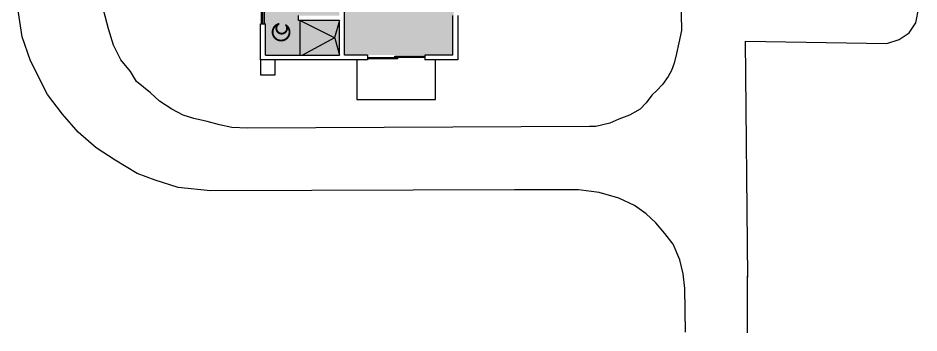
# Model space of a CAD drawing. Header units: inches. Extents: x 0 to 2023, y -332 to 1607.
# Drawn here: x 927 to 2023, y -332 to 51 of the extents above; entities that cross this region are included whole.
import ezdxf

# ---------------------------------------------------------------- set-up
doc = ezdxf.new("R2010")
doc.units = ezdxf.units.IN
doc.header["$LTSCALE"] = 100
doc.header["$MEASUREMENT"] = 0
doc.layers.get('0').update_dxf_attribs({"linetype": 'CONTINUOUS'})
for name, color, linetype in [('A-DOOR', 2, 'CONTINUOUS'), ('A-FLOR', 3, 'CONTINUOUS'), ('A-GLAZ', 1, 'CONTINUOUS'), ('A-GLAZ-SILL', 2, 'CONTINUOUS'), ('A-IDEN-ICON', 4, 'CONTINUOUS'), ('A-SITE', 3, 'CONTINUOUS'), ('A-WALL', 5, 'CONTINUOUS'), ('Rooms-Category-Color', 7, 'CONTINUOUS'), ('Rooms-College-Color', 7, 'CONTINUOUS'), ('Rooms-Department-Color', 7, 'CONTINUOUS'), ('Rooms-Division-Color', 7, 'CONTINUOUS')]:
    doc.layers.add(name, color=color, linetype=linetype)

# ---------------------------------------------------------------- blocks, each defined once
blk = doc.blocks.new('CPBATH')
at = {"const_width": 0.0127}
for points in [[(0.0571, 0.0168, 0.861492), (-0.0551, 0, 1)], [(-0.0551, 0, 0.726902), (0.0487, -0.0337, 1)], [(0.0571, 0.0168, 0.729002), (-0.0084, -0.0042, 1)], [(-0.0084, -0.0042, 0.609468), (0.0487, -0.0337, 1)]]:
    blk.add_lwpolyline(points, format="xyb", dxfattribs=at)
at = {"const_width": 0.00637}
for points in [[(0.0544, 0.0152, 1), (0.0599, 0.0184, 1)], [(0.0459, -0.0353, 1), (0.0515, -0.0321, 1)]]:
    blk.add_lwpolyline(points, format="xyb", close=True, dxfattribs=at)

msp = doc.modelspace()

# ---------------------------------------------------------------- hatches: boundary and pattern name
at = {"layer": 'Rooms-Category-Color', "true_color": 0x728ef3}
msp.add_hatch(color=171, dxfattribs=at).paths.add_polyline_path([(1396, 252), (1396, 200), (1390, 200), (1390, 230), (1326, 230), (1326, 200), (1318, 200), (1318, 230), (1276, 230), (1276, 204), (1246, 204), (1246, 144), (1318, 144), (1318, 160.5), (1324, 160.5), (1324, 6), (1456, 6), (1456, 54), (1457, 54), (1457, 114), (1456, 114), (1456, 252)])
at = {"layer": 'Rooms-Category-Color', "true_color": 0xadadad}
msp.add_hatch(color=253, dxfattribs=at).paths.add_polyline_path([(1246, 138), (1318, 138), (1318, 54), (1268, 54), (1268, 48), (1318, 48), (1318, 6), (1228, 6), (1228, 44), (1227, 44), (1227, 68), (1228, 68), (1228, 102), (1246, 102)])
at = {"layer": 'Rooms-College-Color', "true_color": 0x80bc67}
for points in [[(1396, 252), (1396, 200), (1390, 200), (1390, 230), (1326, 230), (1326, 200), (1318, 200), (1318, 230), (1276, 230), (1276, 204), (1246, 204), (1246, 144), (1318, 144), (1318, 160.5), (1324, 160.5), (1324, 6), (1456, 6), (1456, 54), (1457, 54), (1457, 114), (1456, 114), (1456, 252)], [(1246, 138), (1318, 138), (1318, 54), (1268, 54), (1268, 48), (1318, 48), (1318, 6), (1228, 6), (1228, 44), (1227, 44), (1227, 68), (1228, 68), (1228, 102), (1246, 102)]]:
    msp.add_hatch(color=83, dxfattribs=at).paths.add_polyline_path(points)
at = {"layer": 'Rooms-Department-Color', "true_color": 0xe3c5e1}
msp.add_hatch(color=254, dxfattribs=at).paths.add_polyline_path([(1396, 252), (1396, 200), (1390, 200), (1390, 230), (1326, 230), (1326, 200), (1318, 200), (1318, 230), (1276, 230), (1276, 204), (1246, 204), (1246, 144), (1318, 144), (1318, 160.5), (1324, 160.5), (1324, 6), (1456, 6), (1456, 54), (1457, 54), (1457, 114), (1456, 114), (1456, 252)])
at = {"layer": 'Rooms-Department-Color', "true_color": 0xacacac}
msp.add_hatch(color=253, dxfattribs=at).paths.add_polyline_path([(1246, 138), (1318, 138), (1318, 54), (1268, 54), (1268, 48), (1318, 48), (1318, 6), (1228, 6), (1228, 44), (1227, 44), (1227, 68), (1228, 68), (1228, 102), (1246, 102)])
at = {"layer": 'Rooms-Division-Color', "true_color": 0xe3c5e1}
msp.add_hatch(color=254, dxfattribs=at).paths.add_polyline_path([(1396, 252), (1396, 200), (1390, 200), (1390, 230), (1326, 230), (1326, 200), (1318, 200), (1318, 230), (1276, 230), (1276, 204), (1246, 204), (1246, 144), (1318, 144), (1318, 160.5), (1324, 160.5), (1324, 6), (1456, 6), (1456, 54), (1457, 54), (1457, 114), (1456, 114), (1456, 252)])
at = {"layer": 'Rooms-Division-Color', "true_color": 0xadadad}
msp.add_hatch(color=253, dxfattribs=at).paths.add_polyline_path([(1246, 138), (1318, 138), (1318, 54), (1268, 54), (1268, 48), (1318, 48), (1318, 6), (1228, 6), (1228, 44), (1227, 44), (1227, 68), (1228, 68), (1228, 102), (1246, 102)])

# ---------------------------------------------------------------- linework, layer by layer
at = {"layer": 'A-DOOR', "linetype": 'Continuous'}
for p, q in [((1352, 3), (1388.5, 3)), ((1388.5, 1.5), (1352, 1.5)), ((1385.5, 3), (1385.5, 4.5)), ((1385.5, 4.5), (1422, 4.5)), ((1422, 3), (1385.5, 3)), ((1388.5, 3), (1388.5, 1.5))]:
    msp.add_line(p, q, dxfattribs=at)
at = {"layer": 'A-FLOR', "linetype": 'Continuous'}
for p, q in [((1270, 48), (1270, 6)), ((1312, 27), (1270, 48)), ((1318, 48), (1312, 27)), ((1312, 27), (1273, 6)), ((1312.5, 26.7), (1318, 6))]:
    msp.add_line(p, q, dxfattribs=at)
at = {"layer": 'A-GLAZ', "linetype": 'Continuous'}
msp.add_line((1225, 44), (1225, 68), dxfattribs=at)
at = {"layer": 'A-GLAZ-SILL', "linetype": 'Continuous'}
for p, q in [((1223, 44), (1223, 68)), ((1227, 44), (1227, 68))]:
    msp.add_line(p, q, dxfattribs=at)
at = {"layer": 'A-SITE'}
for p, q in [((1729, 438), (1734, 36)), ((932, 28), (927, 60)), ((1037, 38), (1031, 61)), ((2019, 45), (2023, 64)), ((2011, 33), (2019, 45)), ((1043, 18), (1037, 38)), ((1734, 36), (1731, 21)), ((1999, 25), (2011, 33)), ((942, -1), (932, 28)), ((1815, -264), (1812, 23)), ((1812, 23), (1984, 20)), ((1984, 20), (1999, 25)), ((1052, 0), (1043, 18)), ((1731, 21), (1728, 8)), ((1728, 8), (1725, -4)), ((963, -42), (942, -1)), ((1064, -14), (1052, 0)), ((1725, -4), (1722, -13)), ((1071, -26), (1064, -14)), ((1718, -20), (1711, -30)), ((1722, -13), (1718, -20)), ((1088, -40), (1071, -26)), ((1711, -30), (1704, -37)), ((981, -66), (963, -42)), ((1099, -50), (1088, -40)), ((1698, -43), (1691, -52)), ((1704, -37), (1698, -43)), ((1114, -60), (1099, -50)), ((1691, -52), (1684, -60)), ((1128, -67), (1114, -60)), ((1684, -60), (1671, -67)), ((1000, -88), (981, -66)), ((1141, -71), (1128, -67)), ((1157, -75), (1141, -71)), ((1172, -79), (1157, -75)), ((1658, -72), (1647, -77)), ((1671, -67), (1658, -72)), ((1187, -82), (1172, -79)), ((1206, -83), (1187, -82)), ((1622, -81), (1206, -83)), ((1630, -81), (1622, -81)), ((1647, -77), (1630, -81)), ((1022, -107), (1000, -88)), ((1045, -122), (1022, -107)), ((1072, -138), (1045, -122)), ((1094, -146), (1072, -138)), ((1122, -155), (1094, -146)), ((1161, -159), (1122, -155)), ((1531, -158), (1161, -159)), ((1609, -158), (1531, -158)), ((1634, -161), (1609, -158)), ((1658, -168), (1634, -161)), ((1677, -177), (1658, -168)), ((1691, -187), (1677, -177)), ((1703, -198), (1691, -187)), ((1714, -211), (1703, -198)), ((1724, -224), (1714, -211)), ((1732, -243), (1724, -224)), ((1736, -260), (1732, -243)), ((1738, -278), (1736, -260)), ((1814, -263), (1814, -332)), ((1739, -331), (1738, -278))]:
    msp.add_line(p, q, dxfattribs=at)
at = {"layer": 'A-SITE', "linetype": 'Continuous'}
for p, q in [((1222, 0), (1222, -18)), ((1240, -18), (1240, 0)), ((1339, 0), (1339, -48)), ((1435, -48), (1435, 0)), ((1222, -18), (1240, -18)), ((1339, -48), (1435, -48))]:
    msp.add_line(p, q, dxfattribs=at)
at = {"layer": 'A-WALL', "linetype": 'Continuous'}
for p, q in [((1324, 6), (1324, 160.5)), ((1222, 44), (1228, 44)), ((1222, 0), (1222, 44)), ((1228, 6), (1228, 44)), ((1268, 48), (1268, 54)), ((1318, 48), (1268, 48)), ((1318, 6), (1318, 48)), ((1456, 6), (1456, 54)), ((1462, 54), (1462, 0)), ((1228, 6), (1318, 6)), ((1352, 6), (1324, 6)), ((1352, 6), (1352, 0)), ((1456, 6), (1422, 6)), ((1422, 6), (1422, 0)), ((1462, 0), (1422, 0)), ((1352, 0), (1222, 0))]:
    msp.add_line(p, q, dxfattribs=at)

# ---------------------------------------------------------------- block references
at = {"layer": 'A-IDEN-ICON', "xscale": 180, "yscale": 180, "zscale": 180, "rotation": 90}
msp.add_blockref('CPBATH', (1247, 33.5), dxfattribs=at)

doc.saveas('drawing.dxf')
